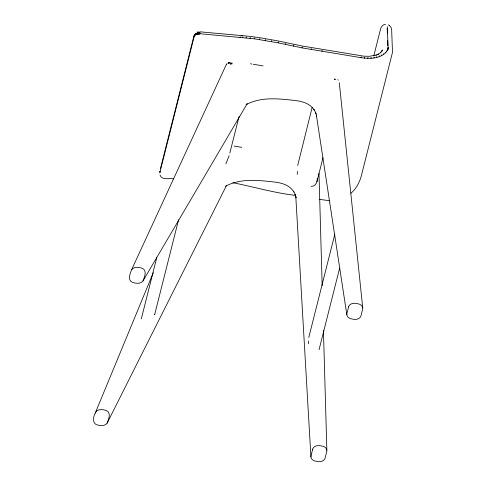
<?xml version="1.0" encoding="UTF-8"?>
<svg xmlns="http://www.w3.org/2000/svg" width="486" height="486" viewBox="0 0 486 486"><rect width="100%" height="100%" fill="white"/><g stroke="black" fill="none" stroke-linecap="round" stroke-linejoin="round"><path stroke-width="0.73" d="M387.318 26.651L388.15 49.037L387.47 50.83L387.676 49.858M388.156 47.798L387.962 48.77M387.597 49.317L387.403 50.252L385.532 52.828M198.586 33.868C203.251 33.431 192.991 34.992 197.334 33.996M386.607 50.915L386.413 51.85M159.949 172.044L159.949 171.321L159.937 173.119M385.277 52.342L385.088 53.314C378.515 58.849 369.147 58.891 361.068 57.682L302.079 47.895L278.15 42.847L254.561 38.831L199.637 33.686L199.843 32.641L199.813 33.71L198.507 33.704L198.543 32.72L199.849 32.72L196.235 33.455L194.145 35.77L194.54 34.907L195.749 35.229M297.225 174.413L297.377 171.436M317.273 178.49C317.565 182.116 315.329 186.879 311.083 186.32M383.624 53.691L383.43 54.626M381.656 54.827L381.467 55.762M379.402 55.744L379.208 56.716M376.869 56.522L376.68 57.457M198.592 33.813L199.88 33.862M374.099 57.05L373.91 57.986M371.122 57.342L370.933 58.277M367.981 57.36L367.787 58.332M242.824 36.76L242.636 37.695M194.096 36.717C194.309 35.399 193.865 37.975 194.084 36.772M240.278 36.693L240.084 37.665M246.311 36.93L246.116 37.902M297.687 165.477L312.182 107.321M364.713 57.202L364.524 58.138M250.278 37.307L250.077 38.279M254.755 37.896L254.561 38.831M361.256 56.747L361.068 57.682M259.785 38.582L259.591 39.554M322.151 50.283L321.963 51.218M265.38 39.488L265.186 40.459M311.35 48.533L311.162 49.469M271.565 40.587L271.364 41.559M278.344 41.875L278.15 42.847M302.274 46.96L302.079 47.895M285.744 43.363L285.549 44.335M293.781 45.058L293.58 46.03M388.15 49.037L388.35 48.065M153.26 272.78L95.232 413.1C92.972 417.201 92.079 424.527 98.336 425.165C101.313 425.906 105.134 425.961 107.114 423.197L226.616 185.269M160.398 168.861L194.023 35.575M160.003 171.989L193.938 37.471M141.292 318.938L156.747 257.683M178.593 219.727L154.615 314.782A2.934 2.072 13 0 0 154.748 314.254M229.817 153.108L239.039 116.549M316.902 181.831L322.977 157.756M373.813 55.793L380.271 30.175C380.738 27.447 382.464 24.5 385.513 24.3M308.768 337.527L334.83 234.203M382.008 51.425L382.379 49.961L380.325 52.931L380.975 52.312L377.835 54.438M319.065 349.677L339.659 268.041M388.053 47.689L387.457 49.153M387.403 50.252L387.779 49.262M225.887 163.922L229.137 155.648M232.375 63.131L229.453 62.822M226.415 64.328L131.615 269.7C130.163 273.594 127.04 280.477 132.739 282.469C136.086 283.502 140.63 284.128 143.012 280.908L247.192 103.706L246.426 104.49M95.232 413.1C96.781 408.781 102.382 409.182 105.93 410.415C111.677 412.371 108.615 419.284 107.114 423.197M143.012 280.908C144.512 276.996 147.574 270.082 141.827 268.126C138.498 267.093 133.966 266.468 131.615 269.7M230.4 63.927L230.692 63.295L231.998 63.988M194.54 35.545L194.266 36.304L194.637 35.575M227.108 63.599L226.312 64.438M350.928 193.276C356.025 188.835 359.433 182.73 361.232 176.26L392.488 52.373L391.661 29.737L391.096 27.526L389.383 25.424M197.31 33.005L198.586 32.75L198.853 33.692L197.577 33.941L197.334 32.957L197.905 33.85L196.909 34.269L196.235 33.455L194.552 34.889M375.903 55.252L378.643 54.098M246.092 104.666C261.073 96.635 278.375 98.628 294.565 100.444C302.171 101.234 310.256 103.439 314.454 110.395L313.889 109.642L315.007 111.154L315.955 113.742L315.663 112.667L316.665 116.124L316.374 115.036L346.822 314.685M225.522 186.229C240.497 178.198 257.799 180.191 273.989 182.007C281.594 182.797 289.68 185.002 293.878 191.952L293.313 191.205L294.431 192.717L295.379 195.305L295.087 194.23L296.089 197.687L295.798 196.599L310.925 456.974M376.644 54.942L369.439 56.303L363.947 56.182L302.286 46.03L278.35 40.982L259.585 37.653L249.859 36.353L199.691 31.784M230.157 63.399L231.087 64.14L230.716 64.237M196.988 32.155L198.239 31.815M335.565 79.218L334.611 79.042M329.842 200.803L319.284 199.303M173.721 178.866C169.505 177.773 161.862 180.719 160.028 175.057M241.676 35.721L242.083 35.739M263.066 65.896L253.218 64.255M241.791 147.343L234.052 146.055M295.634 195.408C274.365 192.966 253.868 186.861 232.928 182.73M250.393 63.775L251.803 64.018M196.301 34.646L195.196 34.044L196.077 34.858M389.535 25.515L388.411 24.847M196.235 33.455L196.751 34.336M337.794 79.661L338.189 80.141M339.307 82.778L362.744 308.009M308.379 340.947L308.501 343.778M387.16 28.376L387.366 33.662M387.634 40.459L387.846 45.751M318.986 173.441L322.175 285.701M323.445 330.45L326.847 450.297M334.654 79.212L334.909 79.522L334.654 79.212M312.692 449.143L311.016 455.795A5.856 4.538 2.1 0 0 314.211 460.783A15.825 12.265 2.1 0 0 319.733 461.7A5.856 4.538 2.1 0 0 325.079 458.128L326.756 451.476A5.856 4.538 2.1 0 0 323.573 446.488A15.825 12.265 2.1 0 0 318.044 445.571A5.856 4.538 2.1 0 0 312.686 449.143M348.59 306.854L346.913 313.506A5.856 4.538 2.1 0 0 350.102 318.494A15.825 12.265 2.1 0 0 355.63 319.411A5.856 4.538 2.1 0 0 360.977 315.833L362.647 309.187A5.856 4.538 2.1 0 0 359.47 304.2A15.825 12.265 2.1 0 0 353.942 303.282A5.856 4.538 2.1 0 0 348.584 306.854M228.177 63.046L228.535 62.992L228.189 63.034M229.38 62.888L228.402 63.01L229.38 62.888"/></g></svg>
